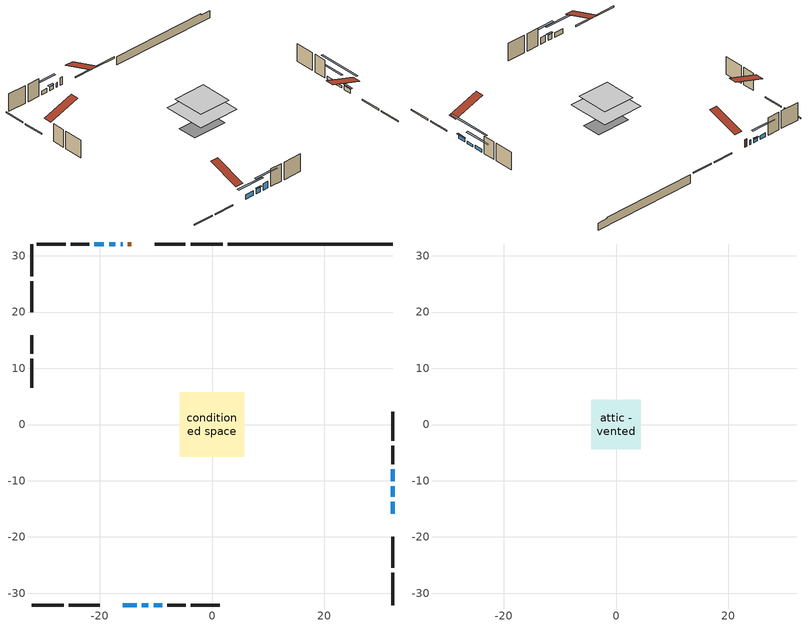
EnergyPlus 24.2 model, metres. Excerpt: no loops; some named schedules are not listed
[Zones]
conditioned space
 floor outside (Floor1 construction): -2.3,-2.3 -2.3,2.3 2.3,2.3 2.3,-2.3 z0.77
 floor adiabatic (AdiabaticFloorConstruction): -5.71,-5.71 -5.71,5.71 5.71,5.71 5.71,-5.71 z3.21
 floor foundation (Slab1 construction): -4.73,-2.59 -4.73,2.59 4.73,2.59 4.73,-2.59 z-1.55
 wall outside (RimJoist1 construction): 1.91,32.1 -3.8,32.1 / -32.1,-32.1 -26.39,-32.1 / -32.1,32.1 -32.1,26.39 / 32.1,-32.1 32.1,-26.39 z0.77:1.07
 wall outside (RimJoist2 construction): -4.73,32.1 -10.22,32.1 / -25.46,-32.1 -19.97,-32.1 / -32.1,25.46 -32.1,19.97 / 32.1,-25.46 32.1,-19.97 z0.77:1.07
 wall outside (AdiabaticWallConstruction 1): -14.33,32.1 -14.96,32.1 z0.77:2.8
 wall outside (AdiabaticWallConstruction): -15.88,32.1 -16.27,32.1 / -15.86,-32.1 -13.42,-32.1 z0.77:1.99; 32.1,-15.86 32.1,-13.78 z0.77:1.89; -17.19,32.1 -18.31,32.1 / -19.24,32.1 -20.91,32.1 z0.77:1.81; -12.5,-32.1 -11.32,-32.1 z0.77:2.22; 32.1,-12.85 32.1,-11.02 z0.77:1.38; 32.1,-10.09 32.1,-7.96 z0.77:1.58; -10.4,-32.1 -8.87,-32.1 z0.77:2.6
 wall outside (Wall1 construction): -21.84,32.1 -25.09,32.1 / -7.94,-32.1 -4.69,-32.1 / -32.1,15.86 -32.1,12.61 / 32.1,-7.03 32.1,-3.78 z0.77:5.65
 wall outside (Wall2 construction): -26.02,32.1 -31.17,32.1 / -3.76,-32.1 1.39,-32.1 / -32.1,11.68 -32.1,6.53 / 32.1,-2.85 32.1,2.3 z0.77:5.65
 wall foundation (FoundationWall1 construction): 2.84,32.1,-1.55 2.84,32.1,0.77 29.18,32.1,0.77 29.18,32.1,0.39 32.1,32.1,0.39 32.1,32.1,-1.55
 window (WindowConstruction 7): -15.88,32.1 -16.27,32.1 z0.77:1.99
 window (WindowConstruction 3): -15.86,-32.1 -13.42,-32.1 z0.77:1.99
 window (WindowConstruction 4): 32.1,-15.86 32.1,-13.78 z0.77:1.89
 window (WindowConstruction 5): -17.19,32.1 -18.31,32.1 z0.77:1.81
 window (WindowConstruction 6): -12.5,-32.1 -11.33,-32.1 z0.77:2.22
 window (WindowConstruction 8): 32.1,-12.85 32.1,-11.02 z0.77:1.38
 window (WindowConstruction): 32.1,-10.09 32.1,-7.96 z0.77:1.58
 window (WindowConstruction 1): -19.24,32.1 -20.91,32.1 z0.77:1.81
 window (WindowConstruction 2): -10.4,-32.1 -8.87,-32.1 z0.77:2.6
 door (Door): -14.33,32.1 -14.96,32.1 z0.77:2.8
 ceiling adiabatic (AdiabaticFloorConstruction): 5.71,-5.71 5.71,5.71 -5.71,5.71 -5.71,-5.71 z3.21
attic - vented
 floor to conditioned space (Floor2 construction Reversed): -4.39,-4.39 -4.39,4.39 4.39,4.39 4.39,-4.39 z5.65
 roof outside (Roof1 construction): -13.4,32.1,5.65 -13.4,23.56,8.49 -11.15,23.56,8.49 -11.15,32.1,5.65; -16.79,-32.1,5.65 -16.79,-23.56,8.49 -19.04,-23.56,8.49 -19.04,-32.1,5.65; -32.1,16.79,5.65 -23.56,16.79,8.49 -23.56,19.04,8.49 -32.1,19.04,5.65; 32.1,-16.79,5.65 23.56,-16.79,8.49 23.56,-19.04,8.49 32.1,-19.04,5.65
shading: -10.79,-32.1 -18.5,-32.1 -18.5,-32.51 -10.79,-32.51 z4.63; 32.1,-13.58 32.1,-16.06 32.51,-16.06 32.51,-13.58 z2.09; -18.51,32.1 -16.99,32.1 -16.99,32.51 -18.51,32.51 z2.01; -11.12,-32.1 -12.7,-32.1 -12.7,-32.51 -11.12,-32.51 z2.42; 32.1,-5.94 32.1,-17.93 32.51,-17.93 32.51,-5.94 z6.46; 32.1,-5.32 32.1,-12.73 32.51,-12.73 32.51,-5.32 z4.22; -23.55,32.1 -16.6,32.1 -16.6,32.51 -23.55,32.51 z4.45; -6.23,-32.1 -13.04,-32.1 -13.04,-32.51 -6.23,-32.51 z5.24
[Building]
Building 1: Terrain=Suburbs
[Site:Location]
Toronto City Centre_ON: Latitude {deg}=43.63; Longitude {deg}=-79.39; Time Zone {hr}=-5; Elevation {m}=77; Keep Site Location Information=Yes
[Site:GroundTemperature:Shallow]
5.01852, 3.26908, 3.12898, 3.95918, 7.29196, 10.6092, 13.4851, 15.3069, 15.4617, 13.9799, 11.1774, 7.9619
[Site:WaterMainsTemperature]
Calculation Method=Schedule; Temperature Schedule=mains temperature schedule
[Material] Roughness=Rough; Thermal Absorptance=0.9
Name | Thickness {m} | Conductivity {W/m-K} | Density {kg/m3} | Specific Heat {J/kg-K} | Solar Absorptance | Visible Absorptance
asphalt or fiberglass shingles | 0.00635 | 0.162714 | 1121.4 | 1465.45 | 0.4 | 0.4
ceiling loosefill ins | 0.0846667 | 0.0480833 | 16.02 | 1046.75 | 0.7 | 0.7
ceiling stud and cavity | 0.1397 | 0.417558 | 65.682 | 1177.47 | 0.7 | 0.7
concrete 4.0 in. | 0.1016 | 1.803125 | 2242.8 | 837.4 | 0.7 | 0.7
concrete 8.0 in. | 0.2032 | 1.803125 | 2242.8 | 837.4 | 0.7 | 0.7
door material | 0.04445 | 0.053851 | 512.64 | 1214.23 | 0.7 | 0.7
exterior vertical ins | 0.0480821 | 0.029427 | 32.04 | 1214.23 | 0.7 | 0.7
floor covering | 0.0127 | 0.0433444 | 54.468 | 1339.84 | 0.6 | 0.6
floor rigid ins | 0.051816 | 0.029427 | 32.04 | 1214.23 | 0.7 | 0.7
floor rigid ins 1; wall rigid ins | 0.512978 | 0.029427 | 32.04 | 1214.23 | 0.7 | 0.7
floor stud and cavity | 0.1397 | 0.0960274 | 92.3553 | 1139.71 | 0.7 | 0.7
floor stud and cavity 1 | 0.1397 | 1.75129 | 37.0049 | 1207.88 | 0.7 | 0.7
furniture material conditioned space 1 | 0.1524 | 0.115458 | 640.8 | 1214.23 | 0.6 | 0.6
gypsum board | 0.0127 | 0.160291 | 801 | 837.4 | 0.6 | 0.6
gypsum board 1 | 0.0127 | 0.160291 | 801 | 837.4 | 0.7 | 0.7
osb sheathing 0.5 in. | 0.0127 | 0.115458 | 512.64 | 1214.23 | 0.7 | 0.7
osb sheathing 0.75 in. | 0.01905 | 0.115458 | 512.64 | 1214.23 | 0.7 | 0.7
osb sheathing 2.0 in. | 0.0508 | 0.115458 | 512.64 | 1214.23 | 0.7 | 0.7
rim joist stud and cavity | 0.0508 | 0.0451784 | 125.044 | 1163.47 | 0.6 | 0.6
rim joist stud and cavity 1 | 0.0508 | 0.029095 | 125.044 | 1163.47 | 0.6 | 0.6
wall stud and cavity | 0.1397 | 0.0968724 | 139.0536 | 1170.24 | 0.7 | 0.7
wall stud and cavity 1 | 0.1397 | 0.0962846 | 139.0536 | 1170.24 | 0.7 | 0.7
wall stud and cavity 2 | 0.0889 | 0.380278 | 52.3479 | 1209.89 | 0.7 | 0.7
wall stud and cavity 3 | 0.0889 | 0.391764 | 83.0341 | 1211.67 | 0.7 | 0.7
wood siding | 0.0254 | 0.102417 | 544.68 | 1172.36 | 0.4 | 0.4
wood siding 1; wood siding 2; wood siding 3 | 0.0254 | 0.102417 | 544.68 | 1172.36 | 0.7 | 0.7
[WindowMaterial:SimpleGlazingSystem]
Name | U-Factor {W/m2-K} | Solar Heat Gain Coefficient
WindowMaterial | 2.75326 | 0.44
WindowMaterial 1 | 2.66525 | 0.47
WindowMaterial 2 | 3.94791 | 0.63
WindowMaterial 3 | 2.597685 | 0.53
WindowMaterial 4 | 2.63346 | 0.51
WindowMaterial 5 | 2.626075 | 0.5
WindowMaterial 6 | 7.55855 | 0.54
WindowMaterial 7 | 2.74645 | 0.43
[Construction]
AdiabaticFloorConstruction: floor stud and cavity 1, floor rigid ins 1, osb sheathing 0.75 in., floor covering
AdiabaticWallConstruction: wood siding 2, wall rigid ins, wall stud and cavity 2, gypsum board
AdiabaticWallConstruction 1: wood siding 3, wall rigid ins, wall stud and cavity 2, gypsum board
Door: door material
Floor1 construction: floor stud and cavity, floor rigid ins, osb sheathing 0.75 in., floor covering
Floor2 construction Reversed: gypsum board, ceiling stud and cavity, ceiling loosefill ins
FoundationWall1 construction: concrete 8.0 in., gypsum board 1
furniture construction conditioned space 1: furniture material conditioned space 1
PartitionWallConstruction: gypsum board, wall stud and cavity 3, gypsum board
RimJoist1 construction: wood siding 1, osb sheathing 2.0 in., rim joist stud and cavity
RimJoist2 construction: wood siding 1, osb sheathing 2.0 in., rim joist stud and cavity 1
Roof1 construction: asphalt or fiberglass shingles
Slab1 construction: concrete 4.0 in.
Wall1 construction: wood siding, osb sheathing 0.5 in., wall stud and cavity, gypsum board
Wall2 construction: wood siding, osb sheathing 0.5 in., wall stud and cavity 1, gypsum board
WindowConstruction: WindowMaterial
WindowConstruction 1; WindowConstruction 5: WindowMaterial 1
WindowConstruction 2: WindowMaterial 2
WindowConstruction 3: WindowMaterial 3
WindowConstruction 4: WindowMaterial 4
WindowConstruction 6: WindowMaterial 5
WindowConstruction 7: WindowMaterial 6
WindowConstruction 8: WindowMaterial 7
[Zone] Multiplier=1; Part of Total Floor Area=Yes
Name | Volume {m3}
attic - vented | 35.5556
conditioned space | 462.7
[Space]
Name | Zone | Volume {m3}
attic - vented 1 | attic - vented | 35.5556
conditioned space 1 | conditioned space | 462.7
[ZoneInfiltration:EffectiveLeakageArea]
infil attic - vented 1: Zone or Space=attic - vented 1; Schedule=Always On Discrete; Effective Air Leakage Area {cm2}=3238.74; Stack Coefficient=0.000198008; Wind Coefficient=9.50739e-06
[ZoneMixing]
whole house fan mix: Zone or Space=attic - vented; Schedule=Always On Continuous; Design Flow Rate Calculation Method=Flow/Zone; Design Flow Rate {m3/s}=0; Source Zone or Space=conditioned space
[SurfaceProperty:ExposedFoundationPerimeter]
Slab1: Exposed Perimeter Calculation Method=TotalExposedPerimeter; Total Exposed Perimeter {m}=29.26
[InternalMass] Zone or ZoneList=conditioned space; Space or SpaceList=conditioned space 1
Name | Construction | Surface Area {m2}
furniture mass conditioned space 1 | furniture construction conditioned space 1 | 80.2119
partition wall mass | PartitionWallConstruction | 200.53
[Lights]
interior lighting: Zone or ZoneList or Space or SpaceList=conditioned space 1; Schedule=interior lighting schedule; Design Level Calculation Method=LightingLevel; Lighting Level {W}=343.2; Return Air Fraction=0; Fraction Radiant=0.6; Fraction Visible=0.2; Fraction Replaceable=1
[People]
occupants: Zone or ZoneList or Space or SpaceList=conditioned space 1; Number of People Schedule=occupants schedule; Number of People Calculation Method=People; Number of People=3; Fraction Radiant=0.314171; Sensible Heat Fraction=0.56303; Activity Level Schedule=occupants activity schedule; Carbon Dioxide Generation Rate {m3/s-W}=0; Enable ASHRAE 55 Comfort Warnings=No; Mean Radiant Temperature Calculation Type=EnclosureAveraged
[ElectricEquipment] Zone or ZoneList or Space or SpaceList=conditioned space 1; Design Level Calculation Method=EquipmentLevel
Name | Schedule | Design Level {W} | Fraction Latent | Fraction Radiant | Fraction Lost
clothes dryer | clothes dryer schedule | 140.772 | 0.015 | 0.081 | 0.85
clothes washer | clothes washer schedule | 32.1985 | 0.03 | 0.162 | 0.7
cooking range | cooking range schedule | 215.147 | 0.08 | 0.432 | 0.2
dishwasher | dishwasher schedule | 66.8632 | 0.3 | 0.18 | 0.4
fridge | fridge schedule | 72.9452 | 0 | 0.6 | 0
mech vent bath fan 0 | mech vent bath fan 0 schedule | 50.2 | 0 | 0 | 1
mech vent bath fan 1 | mech vent bath fan 1 schedule | 50.2 | 0 | 0 | 1
mech vent house fan | mech vent house fan schedule | 0 | 0 | 0 | 1
mech vent house fan cfis | mech vent house fan cfis schedule | 0 | 0 | 0 | 0
mech vent range fan 0 | mech vent range fan 0 schedule | 57 | 0 | 0 | 1
misc plug loads | misc plug loads schedule | 494.7 | 0.045 | 0.513 | 0.1
whole house fan | Always On Discrete | 0 | 0 | 0 | 1
[OtherEquipment] Zone or ZoneList or Space or SpaceList=conditioned space 1; Design Level Calculation Method=EquipmentLevel
Name | Fuel Type | Schedule | Design Level {W} | Fraction Latent | Fraction Radiant | Fraction Lost
clothes dryer 1 | Electricity | clothes dryer schedule | 0 | 0.015 | 0.081 | 0.85
cooking range 1 | Electricity | cooking range schedule | 0 | 0.08 | 0.432 | 0.2
general water use latent | None | general water use schedule | 62.594 | 1 | 0 | 0
general water use sensible | None | general water use schedule | -61.6891 | 0 | 0.6 | 0
mech vent house fan latent load | None | Always On Discrete | 0 | 1 | 0 | 0
mech vent house fan sensible load | None | Always On Discrete | 0 | 0 | 0 | 0
water heater energy adjustment1 | NaturalGas | Always On Discrete | 0.01 | 0 | 0 | 1
[ZoneInfiltration:DesignFlowRate] Zone or ZoneList or Space or SpaceList=conditioned space 1; Schedule=Always On Discrete; Design Flow Rate Calculation Method=Flow/Zone; Design Flow Rate {m3/s}=0
infil flow; natural vent flow; whole house fan flow
[AvailabilityManager:Scheduled]
central ac and furnace airloop Availability Manager: Schedule=Always On Discrete
[Foundation:Kiva]
Foundation Kiva 1: Initial Indoor Air Temperature {C}=18; Wall Height Above Grade {m}=0.769986; Wall Depth Below Slab {m}=0.2032; Custom Block Material Name 1=exterior vertical ins; Custom Block Depth 1 {m}=2.31999; Custom Block X Position 1 {m}=0.2159; Custom Block Z Position 1 {m}=0
[Foundation:Kiva:Settings]
Soil Conductivity {W/m-K}=0.849921; Soil Density {kg/m3}=1842.3; Soil Specific Heat {J/kg-K}=418.7; Ground Solar Absorptivity=0.9; Ground Thermal Absorptivity=0.9; Ground Surface Roughness {m}=0.03; Far-Field Width {m}=40; Deep-Ground Boundary Condition=ZeroFlux; Deep-Ground Depth {m}=40; Minimum Cell Dimension {m}=0.2; Maximum Cell Growth Coefficient=3; Simulation Timestep=Timestep
[Exterior:Lights]
exterior lighting: Schedule=exterior lighting schedule; Design Level {W}=75.6
[EnergyManagementSystem:GlobalVariable]
central_ac_and_furnace_airloop_Fan_RTF
infil_program_Qfan
infil_program_Qinf
natural_vent_program_Qnv
natural_vent_program_Qwhf
[EnergyManagementSystem:Sensor]
Name | Output:Variable or Output:Meter Index Key | Output:Variable or Output:Meter
airflow_gain | infil flow | Infiltration Sensible Heat Gain Energy
airflow_gain_1 | natural vent flow | Infiltration Sensible Heat Gain Energy
airflow_gain_2 | whole house fan flow | Infiltration Sensible Heat Gain Energy
airflow_loss | infil flow | Infiltration Sensible Heat Loss Energy
airflow_loss_1 | natural vent flow | Infiltration Sensible Heat Loss Energy
airflow_loss_2 | whole house fan flow | Infiltration Sensible Heat Loss Energy
clg_load_cond |  | Cooling:EnergyTransfer:Zone:CONDITIONED SPACE
clg_sp_s; clg_sp_s_1 | cooling setpoint | Schedule Value
clothes_dryer_exhaust_0_sch_s | clothes dryer exhaust 0 schedule | Schedule Value
cool_season | cooling season schedule | Schedule Value
htg_load_cond |  | Heating:EnergyTransfer:Zone:CONDITIONED SPACE
htg_sp_s; htg_sp_s_1 | heating setpoint | Schedule Value
ig_ee_conv | clothes dryer | Electric Equipment Convective Heating Energy
ig_ee_conv_2 | cooking range | Electric Equipment Convective Heating Energy
ig_ee_conv_4 | fridge | Electric Equipment Convective Heating Energy
ig_ee_conv_5 | misc plug loads | Electric Equipment Convective Heating Energy
ig_ee_conv_6 | whole house fan | Electric Equipment Convective Heating Energy
ig_ee_rad | clothes dryer | Electric Equipment Radiant Heating Energy
ig_ee_rad_2 | cooking range | Electric Equipment Radiant Heating Energy
ig_ee_rad_4 | fridge | Electric Equipment Radiant Heating Energy
ig_ee_rad_5 | misc plug loads | Electric Equipment Radiant Heating Energy
ig_ee_rad_6 | whole house fan | Electric Equipment Radiant Heating Energy
ig_lgt_conv | interior lighting | Lights Convective Heating Energy
ig_lgt_rad | interior lighting | Lights Radiant Heating Energy
ig_lgt_vis | interior lighting | Lights Visible Radiation Heating Energy
ig_oe_conv | clothes dryer 1 | Other Equipment Convective Heating Energy
ig_oe_conv_1 | cooking range 1 | Other Equipment Convective Heating Energy
ig_oe_conv_2 | general water use latent | Other Equipment Convective Heating Energy
ig_oe_conv_3 | general water use sensible | Other Equipment Convective Heating Energy
ig_oe_conv_4 | water heater energy adjustment1 | Other Equipment Convective Heating Energy
ig_oe_rad | clothes dryer 1 | Other Equipment Radiant Heating Energy
ig_oe_rad_1 | cooking range 1 | Other Equipment Radiant Heating Energy
ig_oe_rad_2 | general water use latent | Other Equipment Radiant Heating Energy
ig_oe_rad_3 | general water use sensible | Other Equipment Radiant Heating Energy
ig_oe_rad_4 | water heater energy adjustment1 | Other Equipment Radiant Heating Energy
ig_ppl_conv | occupants | People Convective Heating Energy
ig_ppl_rad | occupants | People Radiant Heating Energy
im_conv | furniture mass conditioned space 1 | Surface Inside Face Convection Heat Gain Energy
im_conv_1 | partition wall mass | Surface Inside Face Convection Heat Gain Energy
im_ig | furniture mass conditioned space 1 | Surface Inside Face Internal Gains Radiation Heat Gain Energy
im_ig_1 | partition wall mass | Surface Inside Face Internal Gains Radiation Heat Gain Energy
im_lgt | furniture mass conditioned space 1 | Surface Inside Face Lights Radiation Heat Gain Energy
im_lgt_1 | partition wall mass | Surface Inside Face Lights Radiation Heat Gain Energy
im_sol | furniture mass conditioned space 1 | Surface Inside Face Solar Radiation Heat Gain Energy
im_sol_1 | partition wall mass | Surface Inside Face Solar Radiation Heat Gain Energy
im_surf | furniture mass conditioned space 1 | Surface Inside Face Net Surface Thermal Radiation Heat Gain Energy
im_surf_1 | partition wall mass | Surface Inside Face Net Surface Thermal Radiation Heat Gain Energy
mech_vent_bath_fan_0_sch_s | mech vent bath fan 0 schedule | Schedule Value
mech_vent_bath_fan_1_sch_s | mech vent bath fan 1 schedule | Schedule Value
mech_vent_range_fan_0_sch_s | mech vent range fan 0 schedule | Schedule Value
mv_conv | mech vent bath fan 0 | Electric Equipment Convective Heating Energy
mv_conv_1 | mech vent bath fan 1 | Electric Equipment Convective Heating Energy
mv_conv_2 | mech vent house fan | Electric Equipment Convective Heating Energy
mv_conv_3 | mech vent house fan cfis | Electric Equipment Convective Heating Energy
mv_conv_4 | mech vent range fan 0 | Electric Equipment Convective Heating Energy
mv_conv_5 | mech vent house fan latent load | Other Equipment Convective Heating Energy
mv_conv_6 | mech vent house fan sensible load | Other Equipment Convective Heating Energy
mv_rad | mech vent bath fan 0 | Electric Equipment Radiant Heating Energy
mv_rad_1 | mech vent bath fan 1 | Electric Equipment Radiant Heating Energy
mv_rad_2 | mech vent house fan | Electric Equipment Radiant Heating Energy
mv_rad_3 | mech vent house fan cfis | Electric Equipment Radiant Heating Energy
mv_rad_4 | mech vent range fan 0 | Electric Equipment Radiant Heating Energy
mv_rad_5 | mech vent house fan latent load | Other Equipment Radiant Heating Energy
mv_rad_6 | mech vent house fan sensible load | Other Equipment Radiant Heating Energy
natural_vent_s | natural vent schedule | Schedule Value
out_pb_s |  | Site Outdoor Air Barometric Pressure
out_wt_s |  | Site Outdoor Air Humidity Ratio
site_vw_s |  | Site Wind Speed
ss_back_out | Window1 | Surface Window Shortwave from Zone Back Out Window Heat Transfer Rate
ss_back_out_1 | Window10 | Surface Window Shortwave from Zone Back Out Window Heat Transfer Rate
ss_back_out_2 | Window12 | Surface Window Shortwave from Zone Back Out Window Heat Transfer Rate
ss_back_out_3 | Window14 | Surface Window Shortwave from Zone Back Out Window Heat Transfer Rate
ss_back_out_4 | Window16 | Surface Window Shortwave from Zone Back Out Window Heat Transfer Rate
ss_back_out_5 | Window18 | Surface Window Shortwave from Zone Back Out Window Heat Transfer Rate
ss_back_out_6 | Window3 | Surface Window Shortwave from Zone Back Out Window Heat Transfer Rate
ss_back_out_7 | Window6 | Surface Window Shortwave from Zone Back Out Window Heat Transfer Rate
ss_back_out_8 | Window9 | Surface Window Shortwave from Zone Back Out Window Heat Transfer Rate
ss_conv | Door1 | Surface Inside Face Convection Heat Gain Energy
ss_conv_1 | Window1 | Surface Inside Face Convection Heat Gain Energy
ss_conv_2 | Window10 | Surface Inside Face Convection Heat Gain Energy
ss_conv_3 | Window12 | Surface Inside Face Convection Heat Gain Energy
ss_conv_4 | Window14 | Surface Inside Face Convection Heat Gain Energy
ss_conv_5 | Window16 | Surface Inside Face Convection Heat Gain Energy
ss_conv_6 | Window18 | Surface Inside Face Convection Heat Gain Energy
ss_conv_7 | Window3 | Surface Inside Face Convection Heat Gain Energy
ss_conv_8 | Window6 | Surface Inside Face Convection Heat Gain Energy
ss_conv_9 | Window9 | Surface Inside Face Convection Heat Gain Energy
ss_ig | Door1 | Surface Inside Face Internal Gains Radiation Heat Gain Energy
ss_ig_1 | Window1 | Surface Inside Face Internal Gains Radiation Heat Gain Energy
ss_ig_2 | Window10 | Surface Inside Face Internal Gains Radiation Heat Gain Energy
ss_ig_3 | Window12 | Surface Inside Face Internal Gains Radiation Heat Gain Energy
ss_ig_4 | Window14 | Surface Inside Face Internal Gains Radiation Heat Gain Energy
ss_ig_5 | Window16 | Surface Inside Face Internal Gains Radiation Heat Gain Energy
ss_ig_6 | Window18 | Surface Inside Face Internal Gains Radiation Heat Gain Energy
ss_ig_7 | Window3 | Surface Inside Face Internal Gains Radiation Heat Gain Energy
ss_ig_8 | Window6 | Surface Inside Face Internal Gains Radiation Heat Gain Energy
ss_ig_9 | Window9 | Surface Inside Face Internal Gains Radiation Heat Gain Energy
ss_lgt | Door1 | Surface Inside Face Lights Radiation Heat Gain Energy
ss_sol | Door1 | Surface Inside Face Solar Radiation Heat Gain Energy
ss_surf | Door1 | Surface Inside Face Net Surface Thermal Radiation Heat Gain Energy
ss_surf_1 | Window1 | Surface Inside Face Net Surface Thermal Radiation Heat Gain Energy
ss_surf_2 | Window10 | Surface Inside Face Net Surface Thermal Radiation Heat Gain Energy
ss_surf_3 | Window12 | Surface Inside Face Net Surface Thermal Radiation Heat Gain Energy
ss_surf_4 | Window14 | Surface Inside Face Net Surface Thermal Radiation Heat Gain Energy
ss_surf_5 | Window16 | Surface Inside Face Net Surface Thermal Radiation Heat Gain Energy
ss_surf_6 | Window18 | Surface Inside Face Net Surface Thermal Radiation Heat Gain Energy
ss_surf_7 | Window3 | Surface Inside Face Net Surface Thermal Radiation Heat Gain Energy
ss_surf_8 | Window6 | Surface Inside Face Net Surface Thermal Radiation Heat Gain Energy
ss_surf_9 | Window9 | Surface Inside Face Net Surface Thermal Radiation Heat Gain Energy
ss_trans_in | Window1 | Surface Window Transmitted Solar Radiation Rate
ss_trans_in_1 | Window10 | Surface Window Transmitted Solar Radiation Rate
ss_trans_in_2 | Window12 | Surface Window Transmitted Solar Radiation Rate
ss_trans_in_3 | Window14 | Surface Window Transmitted Solar Radiation Rate
ss_trans_in_4 | Window16 | Surface Window Transmitted Solar Radiation Rate
ss_trans_in_5 | Window18 | Surface Window Transmitted Solar Radiation Rate
ss_trans_in_6 | Window3 | Surface Window Transmitted Solar Radiation Rate
ss_trans_in_7 | Window6 | Surface Window Transmitted Solar Radiation Rate
ss_trans_in_8 | Window9 | Surface Window Transmitted Solar Radiation Rate
ss_trans_out | Window1 | Surface Inside Face Initial Transmitted Diffuse Transmitted Out Window Solar Radiation Rate
ss_trans_out_1 | Window10 | Surface Inside Face Initial Transmitted Diffuse Transmitted Out Window Solar Radiation Rate
ss_trans_out_2 | Window12 | Surface Inside Face Initial Transmitted Diffuse Transmitted Out Window Solar Radiation Rate
ss_trans_out_3 | Window14 | Surface Inside Face Initial Transmitted Diffuse Transmitted Out Window Solar Radiation Rate
ss_trans_out_4 | Window16 | Surface Inside Face Initial Transmitted Diffuse Transmitted Out Window Solar Radiation Rate
ss_trans_out_5 | Window18 | Surface Inside Face Initial Transmitted Diffuse Transmitted Out Window Solar Radiation Rate
ss_trans_out_6 | Window3 | Surface Inside Face Initial Transmitted Diffuse Transmitted Out Window Solar Radiation Rate
ss_trans_out_7 | Window6 | Surface Inside Face Initial Transmitted Diffuse Transmitted Out Window Solar Radiation Rate
ss_trans_out_8 | Window9 | Surface Inside Face Initial Transmitted Diffuse Transmitted Out Window Solar Radiation Rate
s_conv | Floor1 | Surface Inside Face Convection Heat Gain Energy
s_conv_1 | Floor2 | Surface Inside Face Convection Heat Gain Energy
s_conv_10 | RimJoist2:180 | Surface Inside Face Convection Heat Gain Energy
s_conv_11 | RimJoist2:270 | Surface Inside Face Convection Heat Gain Energy
s_conv_12 | RimJoist2:90 | Surface Inside Face Convection Heat Gain Energy
s_conv_13 | Slab1 | Surface Inside Face Convection Heat Gain Energy
s_conv_14 | Wall1:0 | Surface Inside Face Convection Heat Gain Energy
s_conv_15 | Wall1:180 | Surface Inside Face Convection Heat Gain Energy
s_conv_16 | Wall1:270 | Surface Inside Face Convection Heat Gain Energy
s_conv_17 | Wall1:90 | Surface Inside Face Convection Heat Gain Energy
s_conv_18 | Wall2:0 | Surface Inside Face Convection Heat Gain Energy
s_conv_19 | Wall2:180 | Surface Inside Face Convection Heat Gain Energy
s_conv_2 | FoundationWall1 | Surface Inside Face Convection Heat Gain Energy
s_conv_20 | Wall2:270 | Surface Inside Face Convection Heat Gain Energy
s_conv_21 | Wall2:90 | Surface Inside Face Convection Heat Gain Energy
s_conv_3 | inferred conditioned ceiling | Surface Inside Face Convection Heat Gain Energy
s_conv_4 | inferred conditioned floor | Surface Inside Face Convection Heat Gain Energy
s_conv_5 | RimJoist1:0 | Surface Inside Face Convection Heat Gain Energy
s_conv_6 | RimJoist1:180 | Surface Inside Face Convection Heat Gain Energy
s_conv_7 | RimJoist1:270 | Surface Inside Face Convection Heat Gain Energy
s_conv_8 | RimJoist1:90 | Surface Inside Face Convection Heat Gain Energy
s_conv_9 | RimJoist2:0 | Surface Inside Face Convection Heat Gain Energy
s_ig | Floor1 | Surface Inside Face Internal Gains Radiation Heat Gain Energy
s_ig_1 | Floor2 | Surface Inside Face Internal Gains Radiation Heat Gain Energy
s_ig_10 | RimJoist2:180 | Surface Inside Face Internal Gains Radiation Heat Gain Energy
s_ig_11 | RimJoist2:270 | Surface Inside Face Internal Gains Radiation Heat Gain Energy
s_ig_12 | RimJoist2:90 | Surface Inside Face Internal Gains Radiation Heat Gain Energy
s_ig_13 | Slab1 | Surface Inside Face Internal Gains Radiation Heat Gain Energy
s_ig_14 | Wall1:0 | Surface Inside Face Internal Gains Radiation Heat Gain Energy
s_ig_15 | Wall1:180 | Surface Inside Face Internal Gains Radiation Heat Gain Energy
